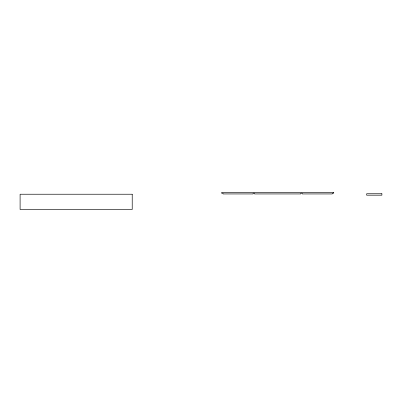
<?xml version="1.0" encoding="UTF-8"?>
<svg xmlns="http://www.w3.org/2000/svg" width="402" height="402" viewBox="0 0 402 402"><rect width="100%" height="100%" fill="white"/><g stroke="black" fill="none" stroke-linecap="round" stroke-linejoin="round"><path stroke-width="0.6" d="M333.72 192.503L221.602 192.503L221.602 193.216L223.035 193.216L223.035 193.935L253.089 193.935L253.089 193.216L254.521 193.216L254.521 193.935L300.802 193.935L300.802 193.216L302.229 193.216L302.229 193.935L332.288 193.935L332.288 193.216L333.72 193.216L333.72 192.503M381.9 193.749L366.634 193.749L366.634 195.176L381.9 195.176L381.9 193.749M132.218 194.231L20.1 194.231L20.1 209.497L132.218 209.497L132.218 194.231"/></g></svg>
